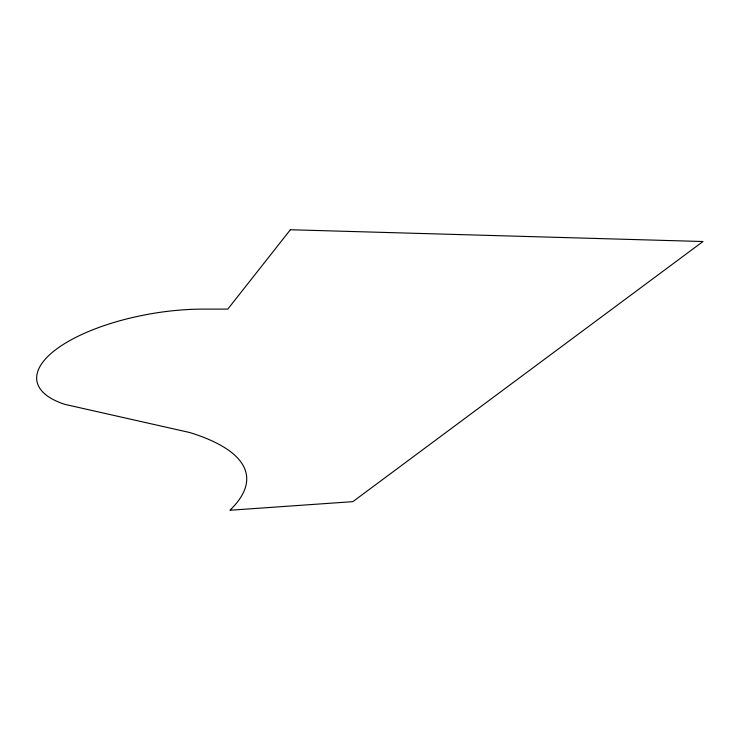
<?xml version="1.0" encoding="UTF-8"?>
<svg xmlns="http://www.w3.org/2000/svg" width="740" height="740" viewBox="0 0 740 740"><rect width="100%" height="100%" fill="white"/><g stroke="black" fill="none" stroke-linecap="round" stroke-linejoin="round"><path stroke-width="1.11" d="M290.367 229.751L227.809 309.107L203.5 309.107A125.097 47.323 -9.6 0 0 59.663 346.838A125.097 47.323 -9.6 0 0 64.778 404.345L189.681 432.512A335.59 93.517 -6.8 0 1 229.927 510.249L352.851 501.655L703 241.518L290.367 229.751"/></g></svg>
